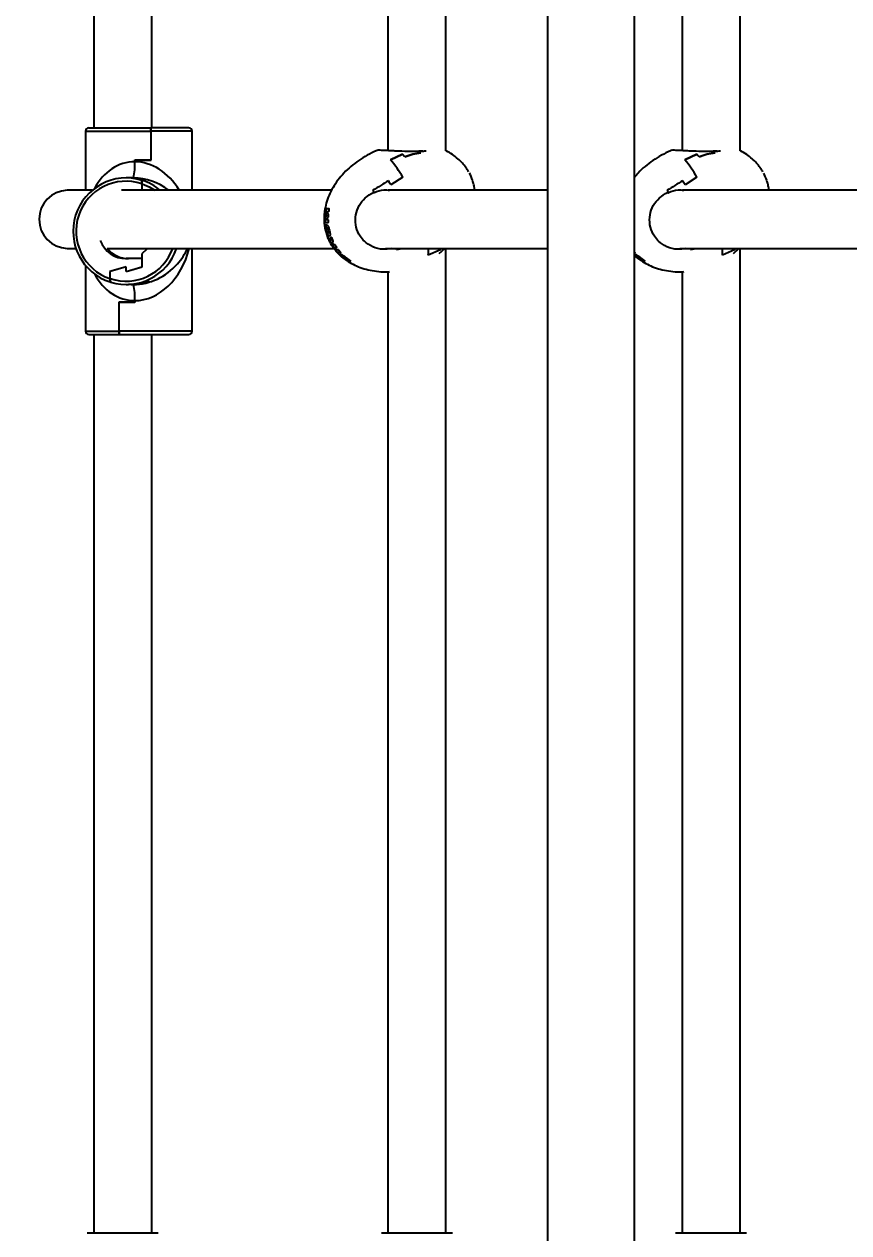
# Model space of a CAD drawing. Header units: millimetres. Extents: x -3521 to 2863, y -2984 to 3054.
# Drawn here: x -1084 to -828.5, y -704.7 to -330.3 of the extents above; entities that cross this region are included whole.
import ezdxf

# ---------------------------------------------------------------- set-up
doc = ezdxf.new("R2010")
doc.units = ezdxf.units.MM
for name, color, linetype in [('DIKOM_ОБЪЕКТ', 7, 'Continuous'), ('DIKOM_РАЗМЕР_ЗОНА', 7, 'Continuous'), ('DIKOM_РАЗМЕР_ОБЪЕКТА', 7, 'Continuous')]:
    doc.layers.add(name, color=color, linetype=linetype)
doc.styles.add('style1', font='arial.ttf', dxfattribs={"width": 0.8})
doc.dimstyles.new('1-50', dxfattribs={"dimtxt": 300, "dimasz": 200, "dimexe": 100, "dimexo": 0, "dimgap": 100, "dimtad": 1, "dimdec": 0, "dimtxsty": 'style1', "dimcen": 0, "dimclrd": 7, "dimclre": 7, "dimadec": 1, "dimazin": 2, "dimtfac": 1, "dimtdec": 0, "dimtmove": 0, "dimatfit": 3, "dimfxl": 0, "dimlwd": 25, "dimlwe": 18, "dimarcsym": 0})

# ---------------------------------------------------------------- blocks, each defined once
blk = doc.blocks.new('*D14')
at = {"layer": 'Defpoints', "color": 0, "transparency": 16777216}
for p in [(-958.56, 3053.7), (-3070.73, -2340.74), (-958.56, -2340.74)]:
    blk.add_point(p, dxfattribs=at)
at = {"layer": 'DIKOM_РАЗМЕР_ЗОНА', "color": 7, "lineweight": 18, "transparency": 16777216}
for p, q in [((-958.56, 3053.7), (-3170.73, 3053.7)), ((-958.56, -2340.74), (-3170.73, -2340.74))]:
    blk.add_line(p, q, dxfattribs=at)
at = {"layer": 'DIKOM_РАЗМЕР_ЗОНА', "color": 7, "lineweight": 25, "transparency": 16777216}
blk.add_line((-3070.73, 2853.7), (-3070.73, -2140.74), dxfattribs=at)
at = {"layer": 'DIKOM_РАЗМЕР_ЗОНА', "color": 7, "transparency": 16777216}
for points in [[(-3104.06, 2853.7), (-3037.39, 2853.7), (-3070.73, 3053.7)], [(-3104.06, -2140.74), (-3037.39, -2140.74), (-3070.73, -2340.74)]]:
    blk.add_solid(points, dxfattribs=at)
at = {"layer": 'DIKOM_РАЗМЕР_ЗОНА', "color": 0, "transparency": 16777216, "insert": (-3323.9, 106), "char_height": 300, "attachment_point": 5, "rotation": 90, "style": 'style1'}
blk.add_mtext('5400', dxfattribs=at)
blk = doc.blocks.new('*D15')
at = {"layer": 'Defpoints', "color": 0, "transparency": 16777216}
for p in [(2862.6, -341.03), (-2730.49, -1340.74), (-2730.49, -2883.68)]:
    blk.add_point(p, dxfattribs=at)
at = {"layer": 'DIKOM_РАЗМЕР_ЗОНА', "color": 7, "lineweight": 18, "transparency": 16777216}
for p, q in [((2862.6, -341.03), (2862.6, -2983.68)), ((-2730.49, -1340.74), (-2730.49, -2983.68))]:
    blk.add_line(p, q, dxfattribs=at)
at = {"layer": 'DIKOM_РАЗМЕР_ЗОНА', "color": 7, "lineweight": 25, "transparency": 16777216}
blk.add_line((2662.6, -2883.68), (-2530.49, -2883.68), dxfattribs=at)
at = {"layer": 'DIKOM_РАЗМЕР_ЗОНА', "color": 7, "transparency": 16777216}
for points in [[(-2530.49, -2850.35), (-2530.49, -2917.01), (-2730.49, -2883.68)], [(2662.6, -2850.35), (2662.6, -2917.01), (2862.6, -2883.68)]]:
    blk.add_solid(points, dxfattribs=at)
at = {"layer": 'DIKOM_РАЗМЕР_ЗОНА', "color": 0, "transparency": 16777216, "insert": (66.05, -2630.51), "char_height": 300, "attachment_point": 5, "style": 'style1'}
blk.add_mtext('5600', dxfattribs=at)
blk = doc.blocks.new('*D16')
at = {"layer": 'Defpoints', "color": 0, "transparency": 16777216}
for p in [(862.56, -390.74), (-1227.44, -790.74), (862.56, -1481.68)]:
    blk.add_point(p, dxfattribs=at)
at = {"layer": 'DIKOM_РАЗМЕР_ОБЪЕКТА', "color": 7, "lineweight": 18, "transparency": 16777216}
for p, q in [((862.56, -390.74), (862.56, -1581.68)), ((-1227.44, -790.74), (-1227.44, -1581.68))]:
    blk.add_line(p, q, dxfattribs=at)
at = {"layer": 'DIKOM_РАЗМЕР_ОБЪЕКТА', "color": 7, "lineweight": 25, "transparency": 16777216}
blk.add_line((-1027.44, -1481.68), (662.56, -1481.68), dxfattribs=at)
at = {"layer": 'DIKOM_РАЗМЕР_ОБЪЕКТА', "color": 7, "transparency": 16777216}
for points in [[(-1027.44, -1448.35), (-1027.44, -1515.01), (-1227.44, -1481.68)], [(662.56, -1448.35), (662.56, -1515.01), (862.56, -1481.68)]]:
    blk.add_solid(points, dxfattribs=at)
at = {"layer": 'DIKOM_РАЗМЕР_ОБЪЕКТА', "color": 0, "transparency": 16777216, "insert": (-182.44, -1228.51), "char_height": 300, "attachment_point": 5, "style": 'style1'}
blk.add_mtext('2090', dxfattribs=at)
blk = doc.blocks.new('*D17')
at = {"layer": 'Defpoints', "color": 0, "transparency": 16777216}
for p in [(-1571.98, 1547.78), (-150.54, 1547.78), (-231.69, -840.74)]:
    blk.add_point(p, dxfattribs=at)
at = {"layer": 'DIKOM_РАЗМЕР_ОБЪЕКТА', "color": 7, "lineweight": 18, "transparency": 16777216}
for p, q in [((-150.54, 1547.78), (-1671.98, 1547.78)), ((-231.69, -840.74), (-1671.98, -840.74))]:
    blk.add_line(p, q, dxfattribs=at)
at = {"layer": 'DIKOM_РАЗМЕР_ОБЪЕКТА', "color": 7, "lineweight": 25, "transparency": 16777216}
blk.add_line((-1571.98, -640.74), (-1571.98, 1347.78), dxfattribs=at)
at = {"layer": 'DIKOM_РАЗМЕР_ОБЪЕКТА', "color": 7, "transparency": 16777216}
for points in [[(-1605.31, 1347.78), (-1538.65, 1347.78), (-1571.98, 1547.78)], [(-1605.31, -640.74), (-1538.65, -640.74), (-1571.98, -840.74)]]:
    blk.add_solid(points, dxfattribs=at)
at = {"layer": 'DIKOM_РАЗМЕР_ОБЪЕКТА', "color": 0, "transparency": 16777216, "insert": (-1825.15, 353.52), "char_height": 300, "attachment_point": 5, "rotation": 90, "style": 'style1'}
blk.add_mtext('2400', dxfattribs=at)

msp = doc.modelspace()

# ---------------------------------------------------------------- linework, layer by layer
at = {"layer": 'DIKOM_ОБЪЕКТ'}
for p, q in [((-921.87, -44.74), (-921.87, -736.74)), ((-894.87, -736.74), (-894.87, -44.74)), ((-1062.44, -76.74), (-1062.44, -362.42)), ((-1044.44, -362.42), (-1044.44, -76.74)), ((-971.29, -76.74), (-971.29, -369.47)), ((-953.29, -369.52), (-953.29, -76.74)), ((-880.14, -76.74), (-880.14, -369.47)), ((-862.14, -369.52), (-862.14, -76.74)), ((-1063.95, -362.42), (-1044.7, -362.42)), ((-1044.59, -362.42), (-1044.7, -362.42)), ((-1032.95, -362.42), (-1044.59, -362.42)), ((-1064.95, -363.42), (-1064.95, -381.74)), ((-1064.95, -363.42), (-1044.78, -363.42)), ((-1044.78, -363.42), (-1044.78, -372.32)), ((-1044.68, -372.42), (-1044.68, -363.42)), ((-1031.95, -363.42), (-1044.68, -363.42)), ((-1031.95, -381.74), (-1031.95, -363.42)), ((-966.76, -370.53), (-970.48, -372.32)), ((-970.48, -372.32), (-966.76, -370.53)), ((-875.61, -370.53), (-879.33, -372.32)), ((-879.33, -372.32), (-875.61, -370.53)), ((-1049.72, -372.92), (-1049.72, -372.32)), ((-1049.72, -372.32), (-1044.78, -372.32)), ((-1049.72, -372.42), (-1044.68, -372.42)), ((-1049.72, -372.42), (-1049.72, -372.92)), ((-1049.41, -372.42), (-1049.41, -372.32)), ((-1044.68, -372.32), (-1044.78, -372.32)), ((-1051.65, -377.92), (-1052.34, -377.92)), ((-1050.88, -377.92), (-1051.65, -377.92)), ((-1050.86, -377.92), (-1051.65, -377.92)), ((-1050.12, -377.92), (-1050.86, -377.92)), ((-1050.11, -377.92), (-1050.12, -377.92)), ((-966.69, -377.63), (-970.37, -380.05)), ((-966.69, -377.63), (-970.37, -380.05)), ((-875.54, -377.63), (-879.22, -380.05)), ((-875.54, -377.63), (-879.22, -380.05)), ((-1062.86, -381.74), (-1070.64, -381.74)), ((-988.71, -381.74), (-1053.8, -381.74)), ((-1047.53, -379.72), (-1047.53, -381.74)), ((-1046.77, -378.67), (-1047.45, -378.67)), ((-1047.43, -381.74), (-1047.43, -379.75)), ((-1047.35, -378.7), (-1046.66, -378.7)), ((-1046.77, -378.67), (-1046.77, -378.7)), ((-921.87, -381.74), (-971.21, -381.74)), ((-806.4, -381.74), (-880.06, -381.74)), ((-990.72, -388.77), (-990.55, -387.59)), ((-990.62, -388.72), (-990.72, -388.77)), ((-990.61, -389.02), (-990.71, -389.06)), ((-990.33, -389.61), (-990.71, -389.06)), ((-990.45, -387.54), (-990.62, -388.72)), ((-990.61, -389.02), (-990.23, -389.56)), ((-990.45, -387.54), (-990.55, -387.59)), ((-990.47, -387.36), (-989.59, -387.38)), ((-990.47, -388.48), (-989.83, -389.13)), ((-990.36, -388.38), (-990.46, -388.42)), ((-989.75, -388.41), (-990.46, -388.42)), ((-990.36, -388.38), (-989.65, -388.36)), ((-989.78, -389.4), (-989.8, -389.85)), ((-989.55, -387.6), (-989.64, -388.17)), ((-990.73, -390.39), (-990.82, -390.44)), ((-990.8, -391.54), (-990.82, -390.44)), ((-990.7, -391.5), (-990.8, -391.54)), ((-990.78, -390.17), (-990.34, -389.72)), ((-990.68, -390.13), (-990.78, -390.17)), ((-990.66, -391.72), (-990.75, -391.76)), ((-989.86, -391.78), (-990.75, -391.76)), ((-990.73, -390.39), (-990.7, -391.5)), ((-990.24, -389.68), (-990.68, -390.13)), ((-990.66, -391.72), (-989.77, -391.74)), ((-989.89, -390.14), (-990.61, -390.79)), ((-990.61, -390.85), (-989.9, -390.83)), ((-990.24, -389.68), (-990.34, -389.72)), ((-990.23, -389.56), (-990.33, -389.61)), ((-989.85, -391.77), (-989.86, -391.78)), ((-989.82, -391.04), (-989.8, -391.56)), ((-990.47, -393.47), (-990.56, -393.51)), ((-990.17, -393.49), (-990.26, -393.53)), ((-990.15, -393.48), (-990.24, -393.52)), ((-990.24, -393.52), (-990.06, -393.54)), ((-990.14, -394.91), (-990.23, -394.95)), ((-990.15, -393.48), (-990.17, -393.49)), ((-989.97, -393.5), (-990.15, -393.48)), ((-989.97, -393.5), (-990.06, -393.54)), ((-990.06, -393.54), (-989.92, -393.65)), ((-989.83, -393.62), (-989.97, -393.5)), ((-989.74, -394.93), (-989.95, -394.93)), ((-989.83, -393.62), (-989.92, -393.65)), ((-989.76, -394.94), (-989.68, -394.91)), ((-989.73, -396.38), (-989.76, -396.39)), ((-989.34, -397.34), (-989.76, -396.39)), ((-989.75, -396.34), (-989.13, -397.3)), ((-989.66, -394.81), (-989.74, -394.93)), ((-989.65, -394.89), (-989.74, -394.93)), ((-989.64, -395.86), (-989.72, -395.9)), ((-989.62, -394.15), (-989.71, -394.19)), ((-989.57, -394.77), (-989.66, -394.81)), ((-989.65, -394.89), (-989.57, -394.77)), ((-989.64, -395.86), (-989.4, -395.92)), ((-988.85, -396.26), (-988.87, -396.27)), ((-988.77, -396.35), (-988.41, -397.21)), ((-1070.64, -399.74), (-1067.91, -399.74)), ((-1058.26, -399.74), (-988.02, -399.74)), ((-1031.95, -425.42), (-1031.95, -399.74)), ((-989.25, -397.3), (-989.34, -397.34)), ((-989.08, -397.61), (-989.17, -397.64)), ((-988.53, -398.45), (-989.17, -397.64)), ((-989.08, -397.61), (-988.44, -398.41)), ((-989.05, -397.36), (-988.96, -397.32)), ((-988.95, -397.29), (-989.03, -397.33)), ((-988.68, -398.53), (-988.48, -398.56)), ((-988.52, -398.65), (-988.61, -398.69)), ((-988.24, -399.28), (-988.61, -398.69)), ((-988.44, -398.41), (-988.53, -398.45)), ((-988.52, -398.65), (-988.15, -399.24)), ((-988.35, -397.48), (-988.48, -398)), ((-988.47, -398.56), (-988.38, -398.52)), ((-988.38, -398.2), (-988.14, -398.45)), ((-988.15, -399.24), (-988.24, -399.28)), ((-988, -399.41), (-988.09, -399.45)), ((-987.2, -399.47), (-988.09, -399.45)), ((-987.96, -398.56), (-987.79, -398.54)), ((-987.62, -400.1), (-986.73, -400.12)), ((-987.61, -398.71), (-987.24, -399.29)), ((-987.43, -400.21), (-987.53, -400.25)), ((-987.07, -400.8), (-987.53, -400.25)), ((-987.43, -400.21), (-986.97, -400.76)), ((-987.19, -399.46), (-987.2, -399.47)), ((-986.52, -400.27), (-986.07, -400.82)), ((-972.02, -399.74), (-921.87, -399.74)), ((-968.67, -400.13), (-966.92, -399.74)), ((-968.67, -400.13), (-966.92, -399.74)), ((-955.01, -400.24), (-958.79, -401.89)), ((-955.01, -400.24), (-958.79, -401.89)), ((-955.41, -401.31), (-953.7, -399.74)), ((-953.29, -704.74), (-953.29, -399.74)), ((-880.86, -399.74), (-805.72, -399.74)), ((-877.52, -400.13), (-875.77, -399.74)), ((-877.52, -400.13), (-875.77, -399.74)), ((-863.86, -400.24), (-867.64, -401.89)), ((-863.86, -400.24), (-867.64, -401.89)), ((-864.26, -401.31), (-862.55, -399.74)), ((-862.14, -704.74), (-862.14, -399.74)), ((-1047.53, -402.92), (-1052.42, -402.92)), ((-1047.53, -402.92), (-1047.53, -405.45)), ((-1047.43, -402.92), (-1047.53, -402.92)), ((-1047.43, -405.42), (-1047.43, -401.3)), ((-986.97, -400.76), (-987.07, -400.8)), ((-986.8, -400.93), (-986.9, -400.97)), ((-986.01, -400.98), (-986.9, -400.97)), ((-986.8, -400.93), (-985.91, -400.94)), ((-986.16, -401.67), (-986.2, -401.54)), ((-986.06, -401.63), (-986.16, -401.67)), ((-985.86, -402.03), (-986.16, -401.67)), ((-986.13, -401.52), (-986, -401.49)), ((-986.11, -401.5), (-986.06, -401.63)), ((-986.06, -401.63), (-985.76, -401.98)), ((-985.99, -400.98), (-986.01, -400.98)), ((-986, -401.49), (-985.72, -401.57)), ((-985.76, -401.98), (-985.86, -402.03)), ((-985.75, -402.13), (-985.86, -402.03)), ((-985.76, -401.98), (-985.65, -402.09)), ((-985.65, -402.09), (-985.75, -402.13)), ((-985.19, -402.63), (-985.75, -402.13)), ((-985.65, -402.09), (-985.3, -402.39)), ((-985.25, -402.45), (-985.3, -402.39)), ((-985.2, -402.27), (-985.29, -402.31)), ((-985.09, -402.58), (-985.19, -402.63)), ((-983.98, -403.53), (-985.19, -402.63)), ((-984.94, -402.29), (-985.04, -402.33)), ((-984.79, -402.86), (-984.94, -402.74)), ((-984.78, -402.36), (-984.88, -402.4)), ((-984.77, -402.18), (-984.31, -402.55)), ((-984.47, -402.57), (-984.57, -402.61)), ((-984.57, -402.61), (-984.24, -402.87)), ((-984.09, -403.04), (-984.52, -403.04)), ((-984.48, -403.04), (-983.88, -403.48)), ((-984.14, -402.83), (-984.47, -402.57)), ((-984.31, -402.55), (-984.19, -402.64)), ((-984.14, -402.83), (-984.24, -402.87)), ((-984.19, -402.64), (-982.99, -403.55)), ((-984.09, -403.04), (-983.98, -402.99)), ((-983.99, -403), (-984.09, -403.04)), ((-983.88, -403.48), (-983.98, -403.53)), ((-983.9, -403.59), (-983.98, -403.53)), ((-983.79, -403.54), (-983.9, -403.59)), ((-983.78, -403.66), (-983.9, -403.59)), ((-983.88, -403.48), (-983.79, -403.54)), ((-983.79, -403.54), (-983.67, -403.61)), ((-983.67, -403.61), (-983.78, -403.66)), ((-983.67, -403.73), (-983.78, -403.66)), ((-983.67, -403.61), (-983.56, -403.68)), ((-983.56, -403.68), (-983.67, -403.73)), ((-983.55, -403.69), (-983.66, -403.74)), ((-982.77, -403.75), (-983.66, -403.74)), ((-983.55, -403.69), (-982.79, -403.7)), ((-982.99, -403.55), (-982.91, -403.6)), ((-982.91, -403.6), (-982.8, -403.69)), ((-982.76, -403.74), (-982.77, -403.75)), ((-894.91, -401.63), (-894.61, -401.98)), ((-894.71, -402.03), (-894.87, -401.83)), ((-894.84, -400.98), (-894.85, -400.98)), ((-894.84, -401.49), (-894.57, -401.57)), ((-894.61, -401.98), (-894.71, -402.03)), ((-894.6, -402.13), (-894.71, -402.03)), ((-894.61, -401.98), (-894.5, -402.09)), ((-894.5, -402.09), (-894.6, -402.13)), ((-894.04, -402.63), (-894.6, -402.13)), ((-894.5, -402.09), (-894.15, -402.39)), ((-894.1, -402.45), (-894.15, -402.39)), ((-894.05, -402.27), (-894.14, -402.31)), ((-893.93, -402.58), (-894.04, -402.63)), ((-892.83, -403.53), (-894.04, -402.63)), ((-893.79, -402.29), (-893.89, -402.33)), ((-893.64, -402.86), (-893.79, -402.74)), ((-893.62, -402.36), (-893.72, -402.4)), ((-893.62, -402.18), (-893.15, -402.55)), ((-893.32, -402.57), (-893.42, -402.61)), ((-893.42, -402.61), (-893.09, -402.87)), ((-893.37, -403), (-892.72, -403.48)), ((-892.94, -403.04), (-893.37, -403.04)), ((-892.98, -402.83), (-893.32, -402.57)), ((-893.15, -402.55), (-893.04, -402.64)), ((-892.98, -402.83), (-893.09, -402.87)), ((-893.04, -402.64), (-891.83, -403.55)), ((-892.94, -403.04), (-892.82, -402.99)), ((-892.83, -403), (-892.94, -403.04)), ((-892.72, -403.48), (-892.83, -403.53)), ((-892.74, -403.59), (-892.83, -403.53)), ((-892.63, -403.54), (-892.74, -403.59)), ((-892.63, -403.66), (-892.74, -403.59)), ((-892.72, -403.48), (-892.63, -403.54)), ((-892.63, -403.54), (-892.52, -403.61)), ((-892.52, -403.61), (-892.63, -403.66)), ((-892.52, -403.73), (-892.63, -403.66)), ((-892.52, -403.61), (-892.41, -403.68)), ((-892.41, -403.68), (-892.52, -403.73)), ((-892.39, -403.69), (-892.5, -403.74)), ((-891.62, -403.75), (-892.5, -403.74)), ((-892.39, -403.69), (-891.64, -403.7)), ((-891.83, -403.55), (-891.76, -403.6)), ((-891.76, -403.6), (-891.65, -403.69)), ((-891.61, -403.74), (-891.62, -403.75)), ((-1064.95, -405.02), (-1064.95, -425.42)), ((-1052.42, -405.42), (-1057.4, -406.92)), ((-1057.4, -406.92), (-1057.4, -409.09)), ((-1057.3, -406.92), (-1057.4, -406.92)), ((-1052.42, -405.42), (-1057.3, -406.89)), ((-1057.3, -409.13), (-1057.3, -406.89)), ((-1052.42, -406.92), (-1052.42, -405.42)), ((-1052.42, -406.92), (-1047.43, -405.42)), ((-1052.42, -406.92), (-1047.53, -405.45)), ((-971.29, -406.97), (-971.29, -704.74)), ((-880.14, -406.97), (-880.14, -704.74)), ((-1057.32, -410.15), (-1057.22, -410.15)), ((-1052.34, -410.92), (-1051.65, -410.92)), ((-1050.86, -410.92), (-1051.65, -410.92)), ((-1050.88, -410.92), (-1051.65, -410.92)), ((-1050.86, -410.92), (-1050.12, -410.92)), ((-1050.11, -410.92), (-1050.12, -410.92)), ((-1046.12, -410.22), (-1045.39, -410.22)), ((-1046.12, -410.22), (-1046.12, -410.22)), ((-1045.12, -410.15), (-1045.89, -410.15)), ((-1045.39, -410.15), (-1045.39, -410.22)), ((-1049.72, -416.42), (-1054.65, -416.42)), ((-1054.65, -416.42), (-1054.65, -425.42)), ((-1054.55, -425.42), (-1054.55, -416.52)), ((-1049.72, -416.52), (-1054.55, -416.52)), ((-1049.72, -416.42), (-1049.72, -415.92)), ((-1049.72, -415.92), (-1049.72, -416.52)), ((-1064.95, -425.42), (-1054.65, -425.42)), ((-1063.95, -426.42), (-1054.56, -426.42)), ((-1062.44, -426.42), (-1062.44, -704.74)), ((-1054.56, -426.42), (-1054.47, -426.42)), ((-1031.95, -425.42), (-1054.55, -425.42)), ((-1054.47, -426.42), (-1032.95, -426.42)), ((-1044.44, -704.74), (-1044.44, -426.42)), ((-1064.44, -704.74), (-1042.44, -704.74)), ((-973.29, -704.74), (-951.29, -704.74)), ((-882.14, -704.74), (-860.14, -704.74))]:
    msp.add_line(p, q, dxfattribs=at)
at = {"layer": 'DIKOM_ОБЪЕКТ', "flags": 128}
for points in [[(-1047.43, -379.75), (-1045.21, -380.71), (-1043.54, -381.74)], [(-1057.85, -400.22), (-1058.01, -399.98), (-1058.17, -399.74)], [(-1045.8, -399.74), (-1046.12, -400.11), (-1047.43, -401.3)]]:
    msp.add_lwpolyline(points, dxfattribs=at)
at = {"layer": 'DIKOM_ОБЪЕКТ'}
for centre, radius, start, end in [((-1063.95, -363.42), 1, 90, 180), ((-1032.95, -363.42), 1, 0, 90), ((-982.21, -384.92), 21.12, 39.963, 42.9612), ((-976.44, -383.19), 20.15, 40.3178, 41.9723), ((-890.89, -384.77), 20.89, 39.9464, 42.9778), ((-885.59, -383.46), 20.55, 40.3339, 41.9562), ((-1066.23, -374.16), 16.56, 346.8864, 4.3037), ((-997.44, -395.57), 35.59, 30.2518, 40.77), ((-906.29, -395.57), 35.6, 30.2529, 40.7689), ((-1052.31, -394.43), 16.5, 72.8807, 252.3011), ((-1051.65, -394.33), 16.41, 72.6754, 89.9987), ((-1051.65, -394.33), 16.41, 72.3096, 89.9992), ((-959.54, -383.59), 15.3, 19.1037, 27.7129), ((-868.36, -383.58), 15.26, 19.0966, 27.7255), ((-1070.34, -390.74), 9.01, 91.9167, 268.0833), ((-1052.39, -394.43), 15.5, 71.7318, 251.123), ((-1052.35, -394.36), 16.44, 50.159, 72.3066), ((-1014.43, -405.54), 45.26, 30.7678, 31.7434), ((-1013.87, -405.4), 50.35, 30.235, 31.9231), ((-923.28, -405.54), 45.26, 30.7678, 31.7434), ((-922.95, -405.55), 50.63, 30.2435, 31.9225), ((-1052.41, -394.44), 8.48, 199.7902, 269.9518), ((-1051.64, -394.45), 8.47, 218.5936, 269.9723), ((-1052.42, -394.47), 15.44, 251.5702, 340.0824), ((-1052.34, -394.48), 16.44, 252.7264, 341.3465), ((-988.54, -398.53), 0.154, 3.0839, 50.8287), ((-998.62, -405.29), 30.39, 9.7799, 10.5331), ((-971.99, -400.72), 13.25, 354.9252, 4.2431), ((-963.26, -399.07), 8.34, 351.9315, 355.4413), ((-910.52, -405.84), 33.49, 9.8148, 10.4983), ((-880.85, -400.72), 13.26, 354.9301, 4.2382), ((-871.95, -399.09), 8.18, 351.8838, 355.4625), ((-1050.88, -394.51), 16.41, 270.0012, 287.6904), ((-1050.86, -394.51), 16.41, 270.0022, 286.7765), ((-1050.13, -394.51), 16.41, 270.0027, 286.7765), ((-1050.11, -394.51), 16.41, 270.0008, 287.6904), ((-1066.23, -414.68), 16.56, 355.6963, 13.1136), ((-1063.95, -425.42), 1, 180, 270), ((-1032.95, -425.42), 1, 270, 0)]:
    msp.add_arc(centre, radius, start, end, dxfattribs=at)
for major_axis, ratio, start_param, end_param in [((-3.01, 21.38), 0.758841, 6.176639, 7.086805), ((-3.01, 21.38), 0.758841, 5.236931, 6.176639), ((-12.38, 12.12), 0.904381, 4.843881, 5.537686), ((3.01, 21.38), 0.758841, 3.248139, 4.56916), ((-12.38, -12.12), 0.904381, 1.65512, 1.988359), ((3.01, 21.38), 0.758841, 2.337973, 3.248139), ((-12.38, -12.12), 0.904381, 0.7455, 1.65512)]:
    msp.add_ellipse((-1048.45, -394.42), major_axis=major_axis, ratio=ratio, start_param=start_param, end_param=end_param, dxfattribs=at)
for points, knots in [([(-1044.78, -363.42), (-1044.78, -363.32), (-1044.78, -363.12), (-1044.76, -362.83), (-1044.75, -362.6), (-1044.72, -362.45), (-1044.71, -362.43), (-1044.7, -362.42)], [0, 0, 0, 0, 0.18123, 0.381681, 0.586684, 0.800267, 1, 1, 1, 1]), ([(-1044.68, -363.42), (-1044.68, -363.41), (-1044.68, -363.29), (-1044.67, -363.07), (-1044.66, -362.78), (-1044.64, -362.56), (-1044.62, -362.44), (-1044.6, -362.43), (-1044.59, -362.42)], [0, 0, 0, 0, 0.021078, 0.221064, 0.421416, 0.627562, 0.843134, 1, 1, 1, 1]), ([(-974.39, -369.36), (-974.56, -369.42), (-975.7, -369.82), (-977.71, -370.85), (-980.34, -372.44), (-982.76, -374.3), (-984.91, -376.34), (-986.78, -378.54), (-988.32, -380.86), (-989.54, -383.25), (-990.41, -385.68), (-990.92, -388.05), (-991.1, -390.29), (-991, -392.2), (-990.74, -393.83), (-990.36, -395.26), (-989.75, -396.91), (-988.99, -398.36), (-988.06, -399.74), (-987.06, -400.95), (-986.11, -401.94), (-985.47, -402.41), (-985.35, -402.5)], [0, 0, 0, 0, 0.012574, 0.086287, 0.159683, 0.231953, 0.302502, 0.370874, 0.436765, 0.500079, 0.560948, 0.619847, 0.671089, 0.720223, 0.754873, 0.787612, 0.825443, 0.878991, 0.90281, 0.94387, 0.989355, 1, 1, 1, 1]), ([(-961.46, -369.72), (-961.57, -369.72), (-962.76, -369.75), (-965.24, -369.73), (-968.16, -369.62), (-970.31, -369.52), (-972.13, -369.42), (-973.51, -369.36), (-974.36, -369.35), (-974.38, -369.37), (-974.38, -369.39)], [0, 0, 0, 0, 0.019568, 0.21416, 0.41831, 0.517756, 0.620655, 0.804252, 0.904296, 1, 1, 1, 1]), ([(-961.08, -370.16), (-961.92, -370.28), (-963.6, -370.51), (-965.21, -371.07), (-966.03, -371.35)], [0, 0, 0, 0, 0.496491, 1, 1, 1, 1]), ([(-966.03, -371.35), (-965.23, -371.07), (-963.61, -370.51), (-961.93, -370.28), (-961.08, -370.16)], [0, 0, 0, 0, 0.496567, 1, 1, 1, 1]), ([(-960.45, -369.61), (-960.76, -369.63), (-961.16, -369.65), (-961.59, -369.65), (-961.67, -369.65)], [0, 0, 0, 0, 0.807568, 1, 1, 1, 1]), ([(-961.46, -369.72), (-961.49, -369.7), (-961.53, -369.65), (-961.58, -369.65), (-961.61, -369.68), (-961.61, -369.74), (-961.61, -369.76)], [0, 0, 0, 0, 0.264919, 0.530074, 0.792383, 1, 1, 1, 1]), ([(-959.41, -369.61), (-959.58, -369.63), (-960.18, -369.69), (-960.92, -369.71), (-961.46, -369.72)], [0, 0, 0, 0, 0.275411, 1, 1, 1, 1]), ([(-946.3, -376), (-946.38, -375.83), (-946.62, -375.37), (-947.26, -374.47), (-948.23, -373.25), (-949.61, -371.9), (-951.3, -370.64), (-952.56, -369.83), (-953.27, -369.52), (-953.29, -369.52)], [0, 0, 0, 0, 0.056693, 0.160869, 0.340445, 0.539379, 0.759028, 0.994234, 1, 1, 1, 1]), ([(-883.24, -369.36), (-883.41, -369.42), (-884.55, -369.82), (-886.55, -370.85), (-889.19, -372.44), (-891.6, -374.3), (-893.51, -376.06), (-894.51, -377.29), (-894.87, -377.74)], [0, 0, 0, 0, 0.036549, 0.250762, 0.464061, 0.674087, 0.879112, 1, 1, 1, 1]), ([(-870.31, -369.72), (-870.42, -369.72), (-871.61, -369.75), (-874.09, -369.73), (-877.01, -369.62), (-879.15, -369.52), (-880.98, -369.42), (-882.36, -369.36), (-883.21, -369.35), (-883.22, -369.37), (-883.23, -369.39)], [0, 0, 0, 0, 0.019574, 0.214164, 0.418307, 0.51775, 0.620648, 0.804245, 0.90429, 1, 1, 1, 1]), ([(-869.93, -370.16), (-870.76, -370.28), (-872.45, -370.51), (-874.06, -371.07), (-874.87, -371.35)], [0, 0, 0, 0, 0.496473, 1, 1, 1, 1]), ([(-874.87, -371.35), (-874.07, -371.07), (-872.46, -370.51), (-870.78, -370.28), (-869.93, -370.16)], [0, 0, 0, 0, 0.496567, 1, 1, 1, 1]), ([(-869.3, -369.61), (-869.61, -369.63), (-870, -369.65), (-870.43, -369.65), (-870.52, -369.65)], [0, 0, 0, 0, 0.807673, 1, 1, 1, 1]), ([(-870.31, -369.72), (-870.33, -369.7), (-870.38, -369.65), (-870.43, -369.65), (-870.46, -369.68), (-870.46, -369.74), (-870.46, -369.76)], [0, 0, 0, 0, 0.264981, 0.530116, 0.792405, 1, 1, 1, 1]), ([(-868.26, -369.61), (-868.42, -369.63), (-869.03, -369.69), (-869.77, -369.71), (-870.31, -369.72)], [0, 0, 0, 0, 0.275424, 1, 1, 1, 1]), ([(-855.15, -376), (-855.23, -375.83), (-855.46, -375.37), (-856.1, -374.47), (-857.08, -373.25), (-858.46, -371.9), (-860.15, -370.64), (-861.41, -369.83), (-862.12, -369.52), (-862.14, -369.52)], [0, 0, 0, 0, 0.056693, 0.160869, 0.340454, 0.539388, 0.759028, 0.994244, 1, 1, 1, 1]), ([(-1047.53, -379.72), (-1047.53, -379.62), (-1047.53, -379.39), (-1047.52, -379.07), (-1047.5, -378.82), (-1047.47, -378.68), (-1047.46, -378.67), (-1047.45, -378.67)], [0, 0, 0, 0, 0.187215, 0.418701, 0.642967, 0.856508, 1, 1, 1, 1]), ([(-1047.43, -379.75), (-1047.43, -379.67), (-1047.43, -379.46), (-1047.42, -379.15), (-1047.4, -378.91), (-1047.38, -378.75), (-1047.37, -378.7), (-1047.36, -378.7), (-1047.35, -378.7)], [0, 0, 0, 0, 0.153132, 0.385829, 0.611782, 0.753355, 0.953675, 1, 1, 1, 1]), ([(-971.13, -378.78), (-971.92, -379.27), (-973.5, -380.27), (-975.13, -381.24), (-975.95, -381.72)], [0, 0, 0, 0, 0.496582, 1, 1, 1, 1]), ([(-971.13, -378.78), (-971.92, -379.27), (-973.5, -380.27), (-975.13, -381.24), (-975.95, -381.72)], [0, 0, 0, 0, 0.496582, 1, 1, 1, 1]), ([(-975.55, -382.38), (-974.56, -382.03), (-973.01, -381.46), (-971.38, -381.66), (-970.79, -381.74)], [0, 0, 0, 0, 0.635644, 1, 1, 1, 1]), ([(-944.37, -381.74), (-944.44, -381.28), (-944.57, -380.36), (-944.82, -379.35), (-945.02, -378.81), (-945.06, -378.71)], [0, 0, 0, 0, 0.447298, 0.892522, 1, 1, 1, 1]), ([(-879.98, -378.78), (-880.77, -379.27), (-882.34, -380.27), (-883.97, -381.24), (-884.79, -381.72)], [0, 0, 0, 0, 0.496572, 1, 1, 1, 1]), ([(-879.98, -378.78), (-880.77, -379.27), (-882.34, -380.27), (-883.97, -381.24), (-884.79, -381.72)], [0, 0, 0, 0, 0.496572, 1, 1, 1, 1]), ([(-884.39, -382.38), (-883.41, -382.03), (-881.85, -381.46), (-880.23, -381.66), (-879.64, -381.74)], [0, 0, 0, 0, 0.635642, 1, 1, 1, 1]), ([(-853.21, -381.74), (-853.28, -381.28), (-853.42, -380.36), (-853.66, -379.35), (-853.87, -378.81), (-853.91, -378.71)], [0, 0, 0, 0, 0.447299, 0.892535, 1, 1, 1, 1]), ([(-970.3, -399.74), (-971.12, -399.88), (-973.05, -400.23), (-976.02, -399.42), (-978.4, -397.85), (-980.15, -395.74), (-981.26, -393.21), (-981.5, -390.11), (-980.71, -387.1), (-978.96, -384.53), (-977.05, -383.07), (-975.83, -382.51), (-975.55, -382.38)], [0, 0, 0, 0, 0.091343, 0.213643, 0.328163, 0.403229, 0.515871, 0.628376, 0.740314, 0.851672, 0.96525, 1, 1, 1, 1]), ([(-975.43, -382.62), (-975.44, -382.59), (-975.47, -382.51), (-975.52, -382.43), (-975.54, -382.39), (-975.55, -382.38)], [0, 0, 0, 0, 0.355321, 0.932265, 1, 1, 1, 1]), ([(-975.55, -382.38), (-975.52, -382.43), (-975.48, -382.5), (-975.45, -382.59), (-975.43, -382.62)], [0, 0, 0, 0, 0.581759, 1, 1, 1, 1]), ([(-879.14, -399.74), (-879.97, -399.88), (-881.89, -400.23), (-884.87, -399.42), (-887.24, -397.85), (-888.99, -395.74), (-890.1, -393.21), (-890.35, -390.11), (-889.56, -387.1), (-887.81, -384.53), (-885.9, -383.07), (-884.68, -382.51), (-884.39, -382.38)], [0, 0, 0, 0, 0.091347, 0.213642, 0.328161, 0.403229, 0.515871, 0.628375, 0.740311, 0.851669, 0.96525, 1, 1, 1, 1]), ([(-884.28, -382.62), (-884.29, -382.59), (-884.32, -382.51), (-884.36, -382.43), (-884.39, -382.39), (-884.39, -382.38)], [0, 0, 0, 0, 0.355251, 0.932413, 1, 1, 1, 1]), ([(-884.39, -382.38), (-884.37, -382.43), (-884.33, -382.5), (-884.29, -382.59), (-884.28, -382.62)], [0, 0, 0, 0, 0.581677, 1, 1, 1, 1]), ([(-990.71, -389.06), (-990.72, -389.04), (-990.73, -389.01), (-990.73, -388.91), (-990.73, -388.83), (-990.72, -388.78), (-990.72, -388.77)], [0, 0, 0, 0, 0.289698, 0.578455, 0.898501, 1, 1, 1, 1]), ([(-990.62, -388.72), (-990.62, -388.77), (-990.63, -388.86), (-990.63, -388.97), (-990.62, -389), (-990.61, -389.02)], [0, 0, 0, 0, 0.403435, 0.754234, 1, 1, 1, 1]), ([(-990.55, -387.59), (-990.54, -387.55), (-990.53, -387.49), (-990.51, -387.42), (-990.49, -387.37), (-990.48, -387.36), (-990.47, -387.36), (-990.47, -387.36)], [0, 0, 0, 0, 0.32224, 0.547305, 0.774085, 0.968854, 1, 1, 1, 1]), ([(-990.46, -388.42), (-990.47, -388.42), (-990.47, -388.43), (-990.47, -388.43), (-990.47, -388.44), (-990.47, -388.45), (-990.47, -388.46), (-990.47, -388.47), (-990.47, -388.48), (-990.47, -388.48), (-990.47, -388.48)], [0, 0, 0, 0, 0.113008, 0.226979, 0.34842, 0.486271, 0.63993, 0.805247, 0.964765, 1, 1, 1, 1]), ([(-990.4, -387.36), (-990.4, -387.37), (-990.41, -387.4), (-990.43, -387.46), (-990.44, -387.51), (-990.45, -387.54)], [0, 0, 0, 0, 0.249255, 0.594722, 1, 1, 1, 1]), ([(-989.83, -389.13), (-989.82, -389.14), (-989.8, -389.16), (-989.79, -389.21), (-989.77, -389.29), (-989.77, -389.35), (-989.78, -389.39), (-989.78, -389.4)], [0, 0, 0, 0, 0.216792, 0.43307, 0.660267, 0.912345, 1, 1, 1, 1]), ([(-989.64, -388.17), (-989.65, -388.2), (-989.66, -388.27), (-989.7, -388.35), (-989.73, -388.39), (-989.75, -388.4), (-989.75, -388.41)], [0, 0, 0, 0, 0.32099, 0.609036, 0.826688, 1, 1, 1, 1]), ([(-989.59, -387.38), (-989.58, -387.38), (-989.57, -387.38), (-989.55, -387.41), (-989.54, -387.45), (-989.54, -387.51), (-989.55, -387.56), (-989.55, -387.59), (-989.55, -387.6)], [0, 0, 0, 0, 0.169104, 0.338432, 0.511738, 0.706646, 0.933914, 1, 1, 1, 1]), ([(-990.82, -390.44), (-990.82, -390.4), (-990.82, -390.34), (-990.81, -390.25), (-990.79, -390.2), (-990.79, -390.18), (-990.78, -390.17)], [0, 0, 0, 0, 0.28492, 0.570515, 0.836393, 1, 1, 1, 1]), ([(-990.75, -391.76), (-990.75, -391.76), (-990.76, -391.76), (-990.77, -391.72), (-990.79, -391.68), (-990.79, -391.61), (-990.8, -391.57), (-990.8, -391.54)], [0, 0, 0, 0, 0.191162, 0.381489, 0.580365, 0.790762, 1, 1, 1, 1]), ([(-990.68, -390.13), (-990.69, -390.14), (-990.7, -390.16), (-990.71, -390.22), (-990.72, -390.3), (-990.72, -390.36), (-990.73, -390.39)], [0, 0, 0, 0, 0.238001, 0.475675, 0.72208, 1, 1, 1, 1]), ([(-990.7, -391.5), (-990.7, -391.53), (-990.7, -391.57), (-990.69, -391.64), (-990.68, -391.69), (-990.67, -391.72), (-990.66, -391.72), (-990.66, -391.72)], [0, 0, 0, 0, 0.217713, 0.435194, 0.653236, 0.863013, 1, 1, 1, 1]), ([(-990.61, -390.79), (-990.61, -390.8), (-990.61, -390.8), (-990.61, -390.81), (-990.61, -390.82), (-990.61, -390.83), (-990.61, -390.83), (-990.61, -390.84), (-990.61, -390.85), (-990.61, -390.85), (-990.61, -390.85)], [0, 0, 0, 0, 0.125884, 0.249055, 0.379952, 0.519893, 0.666243, 0.810306, 0.948888, 1, 1, 1, 1]), ([(-990.56, -393.51), (-990.58, -393.36), (-990.61, -393.04), (-990.59, -392.67), (-990.53, -392.55), (-990.5, -392.49)], [0, 0, 0, 0, 0.338091, 0.676372, 1, 1, 1, 1]), ([(-990.41, -392.45), (-990.44, -392.51), (-990.5, -392.63), (-990.52, -393), (-990.49, -393.32), (-990.47, -393.47)], [0, 0, 0, 0, 0.330536, 0.660943, 1, 1, 1, 1]), ([(-990.5, -392.49), (-990.41, -392.44), (-990.29, -392.38), (-990.12, -392.49), (-990.08, -392.52)], [0, 0, 0, 0, 0.724271, 1, 1, 1, 1]), ([(-990.34, -389.72), (-990.34, -389.72), (-990.33, -389.71), (-990.33, -389.7), (-990.33, -389.68), (-990.32, -389.66), (-990.32, -389.64), (-990.33, -389.62), (-990.33, -389.61), (-990.33, -389.61), (-990.33, -389.61)], [0, 0, 0, 0, 0.120089, 0.240744, 0.36924, 0.510863, 0.660642, 0.81001, 0.947506, 1, 1, 1, 1]), ([(-990.23, -389.56), (-990.23, -389.57), (-990.23, -389.57), (-990.23, -389.59), (-990.23, -389.6), (-990.23, -389.62), (-990.23, -389.64), (-990.23, -389.66), (-990.24, -389.67), (-990.24, -389.67), (-990.24, -389.68)], [0, 0, 0, 0, 0.120667, 0.240583, 0.368981, 0.510373, 0.660057, 0.80926, 0.948351, 1, 1, 1, 1]), ([(-990.08, -392.52), (-990.01, -392.6), (-989.88, -392.76), (-989.7, -393.14), (-989.61, -393.41), (-989.58, -393.52)], [0, 0, 0, 0, 0.378589, 0.757052, 1, 1, 1, 1]), ([(-989.9, -390.83), (-989.89, -390.83), (-989.88, -390.83), (-989.85, -390.86), (-989.84, -390.9), (-989.82, -390.95), (-989.82, -391), (-989.82, -391.03), (-989.82, -391.04)], [0, 0, 0, 0, 0.181805, 0.363528, 0.54571, 0.735455, 0.937598, 1, 1, 1, 1]), ([(-989.8, -389.85), (-989.81, -389.89), (-989.81, -389.96), (-989.84, -390.05), (-989.86, -390.11), (-989.88, -390.13), (-989.89, -390.14)], [0, 0, 0, 0, 0.283769, 0.568171, 0.844145, 1, 1, 1, 1]), ([(-989.8, -391.56), (-989.8, -391.58), (-989.8, -391.63), (-989.81, -391.7), (-989.82, -391.75), (-989.84, -391.77), (-989.86, -391.77), (-989.86, -391.78)], [0, 0, 0, 0, 0.228325, 0.456681, 0.68371, 0.900275, 1, 1, 1, 1]), ([(-990.23, -394.95), (-990.32, -394.64), (-990.46, -394.16), (-990.54, -393.68), (-990.56, -393.51)], [0, 0, 0, 0, 0.646352, 1, 1, 1, 1]), ([(-990.47, -393.47), (-990.42, -393.79), (-990.34, -394.27), (-990.19, -394.74), (-990.14, -394.91)], [0, 0, 0, 0, 0.651558, 1, 1, 1, 1]), ([(-990.34, -393.7), (-990.33, -393.65), (-990.31, -393.55), (-990.26, -393.53), (-990.24, -393.52)], [0, 0, 0, 0, 0.549012, 1, 1, 1, 1]), ([(-990.31, -394.07), (-990.32, -393.98), (-990.34, -393.84), (-990.34, -393.74), (-990.34, -393.7)], [0, 0, 0, 0, 0.662412, 1, 1, 1, 1]), ([(-990.21, -394.49), (-990.23, -394.41), (-990.27, -394.27), (-990.3, -394.13), (-990.31, -394.07)], [0, 0, 0, 0, 0.581714, 1, 1, 1, 1]), ([(-989.72, -395.9), (-989.78, -395.84), (-989.9, -395.71), (-990.08, -395.36), (-990.18, -395.08), (-990.23, -394.95)], [0, 0, 0, 0, 0.356921, 0.695234, 1, 1, 1, 1]), ([(-990.09, -394.75), (-990.12, -394.7), (-990.16, -394.62), (-990.2, -394.52), (-990.21, -394.49)], [0, 0, 0, 0, 0.698936, 1, 1, 1, 1]), ([(-990.14, -394.91), (-990.09, -395.06), (-989.98, -395.36), (-989.79, -395.69), (-989.69, -395.81), (-989.64, -395.86)], [0, 0, 0, 0, 0.343471, 0.686922, 1, 1, 1, 1]), ([(-989.95, -394.93), (-989.98, -394.9), (-990.03, -394.87), (-990.08, -394.78), (-990.09, -394.75)], [0, 0, 0, 0, 0.667114, 1, 1, 1, 1]), ([(-989.92, -393.65), (-989.9, -393.7), (-989.84, -393.8), (-989.77, -393.99), (-989.73, -394.13), (-989.71, -394.19)], [0, 0, 0, 0, 0.348172, 0.696292, 1, 1, 1, 1]), ([(-989.62, -394.15), (-989.64, -394.08), (-989.68, -393.93), (-989.76, -393.74), (-989.81, -393.65), (-989.83, -393.62)], [0, 0, 0, 0, 0.353577, 0.70715, 1, 1, 1, 1]), ([(-989.76, -396.39), (-989.76, -396.38), (-989.76, -396.36), (-989.77, -396.34), (-989.77, -396.33), (-989.77, -396.32), (-989.77, -396.32), (-989.76, -396.33), (-989.75, -396.34), (-989.75, -396.34)], [0, 0, 0, 0, 0.1469, 0.293992, 0.441566, 0.589861, 0.739349, 0.889805, 1, 1, 1, 1]), ([(-989.34, -395.91), (-989.43, -395.95), (-989.55, -396.01), (-989.69, -395.92), (-989.72, -395.9)], [0, 0, 0, 0, 0.776282, 1, 1, 1, 1]), ([(-989.71, -394.19), (-989.7, -394.27), (-989.66, -394.42), (-989.64, -394.63), (-989.65, -394.75), (-989.66, -394.8), (-989.66, -394.81)], [0, 0, 0, 0, 0.320685, 0.641359, 0.96091, 1, 1, 1, 1]), ([(-989.57, -394.77), (-989.57, -394.72), (-989.55, -394.62), (-989.57, -394.41), (-989.6, -394.25), (-989.62, -394.16), (-989.62, -394.15)], [0, 0, 0, 0, 0.316694, 0.633135, 0.952323, 1, 1, 1, 1]), ([(-989.58, -393.52), (-989.51, -393.76), (-989.37, -394.28), (-989.29, -394.79), (-989.25, -395.06)], [0, 0, 0, 0, 0.468588, 1, 1, 1, 1]), ([(-989.25, -395.06), (-989.23, -395.2), (-989.2, -395.47), (-989.24, -395.77), (-989.31, -395.86), (-989.34, -395.91)], [0, 0, 0, 0, 0.337002, 0.674085, 1, 1, 1, 1]), ([(-989.03, -397.33), (-989.02, -397.16), (-989.01, -396.82), (-988.92, -396.46), (-988.87, -396.27)], [0, 0, 0, 0, 0.49862, 1, 1, 1, 1]), ([(-988.8, -396.3), (-988.84, -396.46), (-988.92, -396.81), (-988.94, -397.12), (-988.95, -397.29)], [0, 0, 0, 0, 0.463167, 1, 1, 1, 1]), ([(-988.87, -396.27), (-988.87, -396.27), (-988.86, -396.26), (-988.85, -396.26), (-988.83, -396.27), (-988.81, -396.29), (-988.79, -396.32), (-988.78, -396.34), (-988.77, -396.35)], [0, 0, 0, 0, 0.173619, 0.347336, 0.521074, 0.694589, 0.867273, 1, 1, 1, 1]), ([(-989.17, -397.64), (-989.2, -397.61), (-989.24, -397.53), (-989.3, -397.42), (-989.33, -397.36), (-989.34, -397.34)], [0, 0, 0, 0, 0.427486, 0.855395, 1, 1, 1, 1]), ([(-989.25, -397.3), (-989.23, -397.35), (-989.18, -397.45), (-989.12, -397.55), (-989.09, -397.59), (-989.08, -397.61)], [0, 0, 0, 0, 0.428326, 0.856611, 1, 1, 1, 1]), ([(-989.13, -397.3), (-989.12, -397.31), (-989.09, -397.35), (-989.06, -397.36), (-989.04, -397.36), (-989.04, -397.34), (-989.03, -397.33)], [0, 0, 0, 0, 0.27327, 0.546919, 0.820677, 1, 1, 1, 1]), ([(-988.95, -397.29), (-988.95, -397.31), (-988.95, -397.32), (-988.96, -397.32), (-988.96, -397.32)], [0, 0, 0, 0, 0.871439, 1, 1, 1, 1]), ([(-988.61, -398.69), (-988.63, -398.67), (-988.65, -398.63), (-988.67, -398.58), (-988.69, -398.55), (-988.69, -398.53), (-988.68, -398.53), (-988.68, -398.53)], [0, 0, 0, 0, 0.22891, 0.457618, 0.688092, 0.917096, 1, 1, 1, 1]), ([(-988.58, -398.55), (-988.58, -398.56), (-988.57, -398.58), (-988.55, -398.62), (-988.53, -398.65), (-988.52, -398.65)], [0, 0, 0, 0, 0.303569, 0.798118, 1, 1, 1, 1]), ([(-988.47, -398.56), (-988.47, -398.56), (-988.47, -398.56), (-988.47, -398.55), (-988.48, -398.54), (-988.48, -398.52), (-988.5, -398.5), (-988.51, -398.48), (-988.52, -398.46), (-988.53, -398.45), (-988.53, -398.45)], [0, 0, 0, 0, 0.067648, 0.208389, 0.349592, 0.493333, 0.638476, 0.782477, 0.925778, 1, 1, 1, 1]), ([(-988.48, -398), (-988.48, -398.01), (-988.48, -398.02), (-988.47, -398.06), (-988.45, -398.1), (-988.42, -398.15), (-988.4, -398.18), (-988.39, -398.19), (-988.38, -398.2)], [0, 0, 0, 0, 0.179979, 0.360154, 0.540696, 0.723164, 0.906257, 1, 1, 1, 1]), ([(-988.41, -397.21), (-988.39, -397.25), (-988.37, -397.32), (-988.35, -397.41), (-988.35, -397.46), (-988.35, -397.48)], [0, 0, 0, 0, 0.330852, 0.661492, 1, 1, 1, 1]), ([(-988.09, -399.45), (-988.1, -399.45), (-988.11, -399.45), (-988.14, -399.42), (-988.17, -399.37), (-988.21, -399.33), (-988.23, -399.29), (-988.24, -399.28)], [0, 0, 0, 0, 0.207799, 0.415716, 0.62249, 0.831121, 1, 1, 1, 1]), ([(-988.15, -399.24), (-988.14, -399.26), (-988.11, -399.3), (-988.07, -399.35), (-988.03, -399.39), (-988.01, -399.41), (-988, -399.41), (-988, -399.41)], [0, 0, 0, 0, 0.217534, 0.435429, 0.648113, 0.856004, 1, 1, 1, 1]), ([(-988.14, -398.45), (-988.12, -398.47), (-988.06, -398.53), (-987.99, -398.56), (-987.97, -398.56), (-987.96, -398.56)], [0, 0, 0, 0, 0.40501, 0.809871, 1, 1, 1, 1]), ([(-988, -399.41), (-987.79, -399.44), (-987.56, -399.47), (-987.2, -399.44), (-987.19, -399.43)], [0, 0, 0, 0, 0.960891, 1, 1, 1, 1]), ([(-987.79, -398.54), (-987.78, -398.54), (-987.76, -398.55), (-987.72, -398.57), (-987.68, -398.61), (-987.64, -398.66), (-987.62, -398.69), (-987.61, -398.71)], [0, 0, 0, 0, 0.209411, 0.418447, 0.630447, 0.845362, 1, 1, 1, 1]), ([(-987.53, -400.25), (-987.54, -400.24), (-987.57, -400.2), (-987.6, -400.15), (-987.62, -400.11), (-987.62, -400.1), (-987.62, -400.1), (-987.62, -400.1)], [0, 0, 0, 0, 0.24078, 0.481919, 0.722118, 0.953578, 1, 1, 1, 1]), ([(-987.51, -400.1), (-987.5, -400.12), (-987.49, -400.14), (-987.46, -400.18), (-987.44, -400.21), (-987.43, -400.21)], [0, 0, 0, 0, 0.355988, 0.814819, 1, 1, 1, 1]), ([(-987.24, -399.29), (-987.23, -399.31), (-987.2, -399.35), (-987.18, -399.4), (-987.17, -399.44), (-987.18, -399.46), (-987.19, -399.46), (-987.19, -399.46)], [0, 0, 0, 0, 0.230735, 0.461039, 0.686655, 0.906397, 1, 1, 1, 1]), ([(-986.73, -400.12), (-986.72, -400.12), (-986.7, -400.12), (-986.65, -400.14), (-986.61, -400.18), (-986.56, -400.23), (-986.54, -400.26), (-986.52, -400.27)], [0, 0, 0, 0, 0.206347, 0.412335, 0.625672, 0.848533, 1, 1, 1, 1]), ([(-986.9, -400.97), (-986.9, -400.97), (-986.91, -400.96), (-986.95, -400.93), (-986.99, -400.89), (-987.03, -400.84), (-987.06, -400.81), (-987.07, -400.8)], [0, 0, 0, 0, 0.210598, 0.421451, 0.633115, 0.854156, 1, 1, 1, 1]), ([(-986.97, -400.76), (-986.96, -400.78), (-986.92, -400.82), (-986.87, -400.87), (-986.83, -400.91), (-986.81, -400.92), (-986.8, -400.93), (-986.8, -400.93)], [0, 0, 0, 0, 0.240906, 0.481959, 0.710853, 0.926187, 1, 1, 1, 1]), ([(-986.07, -400.82), (-986.05, -400.83), (-986.02, -400.87), (-985.99, -400.92), (-985.98, -400.96), (-985.99, -400.98), (-986, -400.98), (-986.01, -400.98)], [0, 0, 0, 0, 0.220494, 0.44093, 0.651289, 0.848007, 1, 1, 1, 1]), ([(-985.72, -401.57), (-985.59, -401.64), (-985.34, -401.78), (-985, -402.01), (-984.81, -402.15), (-984.77, -402.18)], [0, 0, 0, 0, 0.445421, 0.88934, 1, 1, 1, 1]), ([(-985.3, -402.39), (-985.31, -402.37), (-985.33, -402.34), (-985.32, -402.32), (-985.32, -402.32)], [0, 0, 0, 0, 0.786318, 1, 1, 1, 1]), ([(-985.32, -402.32), (-985.26, -402.31), (-985.2, -402.29), (-985.06, -402.33), (-985.04, -402.33)], [0, 0, 0, 0, 0.827929, 1, 1, 1, 1]), ([(-984.94, -402.74), (-985.02, -402.67), (-985.14, -402.57), (-985.22, -402.48), (-985.25, -402.45)], [0, 0, 0, 0, 0.709496, 1, 1, 1, 1]), ([(-984.94, -402.29), (-985.04, -402.27), (-985.16, -402.25), (-985.21, -402.27), (-985.22, -402.28)], [0, 0, 0, 0, 0.825833, 1, 1, 1, 1]), ([(-985.11, -402.69), (-984.75, -402.98), (-983.8, -403.73), (-982.04, -404.73), (-979.83, -405.69), (-977.4, -406.41), (-974.79, -406.86), (-972.56, -407.05), (-971.22, -406.97), (-970.81, -406.95)], [0, 0, 0, 0, 0.089145, 0.238073, 0.39569, 0.561617, 0.735619, 0.917352, 1, 1, 1, 1]), ([(-985.04, -402.33), (-985.01, -402.34), (-984.96, -402.36), (-984.9, -402.39), (-984.88, -402.4)], [0, 0, 0, 0, 0.688099, 1, 1, 1, 1]), ([(-984.78, -402.36), (-984.82, -402.34), (-984.88, -402.31), (-984.93, -402.29), (-984.94, -402.29)], [0, 0, 0, 0, 0.688297, 1, 1, 1, 1]), ([(-984.88, -402.4), (-984.81, -402.44), (-984.71, -402.5), (-984.61, -402.58), (-984.57, -402.61)], [0, 0, 0, 0, 0.617405, 1, 1, 1, 1]), ([(-984.52, -403.04), (-984.53, -403.03), (-984.56, -403.02), (-984.61, -402.99), (-984.67, -402.95), (-984.73, -402.9), (-984.77, -402.87), (-984.79, -402.86)], [0, 0, 0, 0, 0.193643, 0.386637, 0.591911, 0.82551, 1, 1, 1, 1]), ([(-984.47, -402.57), (-984.54, -402.52), (-984.64, -402.44), (-984.74, -402.38), (-984.78, -402.36)], [0, 0, 0, 0, 0.641385, 1, 1, 1, 1]), ([(-984.24, -402.87), (-984.21, -402.89), (-984.16, -402.94), (-984.1, -402.99), (-984.08, -403.03), (-984.08, -403.04), (-984.09, -403.04), (-984.09, -403.04)], [0, 0, 0, 0, 0.309947, 0.578959, 0.779801, 0.96109, 1, 1, 1, 1]), ([(-983.99, -403), (-983.98, -402.99), (-983.98, -402.99), (-983.99, -402.96), (-984.03, -402.92), (-984.07, -402.87), (-984.12, -402.84), (-984.14, -402.83)], [0, 0, 0, 0, 0.184662, 0.369282, 0.565606, 0.789057, 1, 1, 1, 1]), ([(-983.66, -403.74), (-983.66, -403.74), (-983.66, -403.74), (-983.67, -403.73), (-983.67, -403.73)], [0, 0, 0, 0, 0.537912, 1, 1, 1, 1]), ([(-983.56, -403.68), (-983.56, -403.68), (-983.55, -403.69), (-983.55, -403.69), (-983.55, -403.69)], [0, 0, 0, 0, 0.535871, 1, 1, 1, 1]), ([(-982.8, -403.69), (-982.79, -403.7), (-982.77, -403.72), (-982.76, -403.74), (-982.76, -403.74)], [0, 0, 0, 0, 0.555623, 1, 1, 1, 1]), ([(-894.87, -400.87), (-894.87, -400.87), (-894.86, -400.89), (-894.84, -400.92), (-894.83, -400.96), (-894.84, -400.98), (-894.85, -400.98), (-894.85, -400.98)], [0, 0, 0, 0, 0.006666, 0.287931, 0.555419, 0.806393, 1, 1, 1, 1]), ([(-894.87, -401.92), (-894.77, -402.03), (-894.57, -402.24), (-894.32, -402.42), (-894.2, -402.5)], [0, 0, 0, 0, 0.495069, 1, 1, 1, 1]), ([(-894.57, -401.57), (-894.44, -401.64), (-894.19, -401.78), (-893.84, -402.01), (-893.65, -402.15), (-893.62, -402.18)], [0, 0, 0, 0, 0.445495, 0.889263, 1, 1, 1, 1]), ([(-894.15, -402.39), (-894.16, -402.37), (-894.18, -402.34), (-894.16, -402.32), (-894.16, -402.32)], [0, 0, 0, 0, 0.786246, 1, 1, 1, 1]), ([(-894.16, -402.32), (-894.11, -402.31), (-894.05, -402.29), (-893.91, -402.33), (-893.89, -402.33)], [0, 0, 0, 0, 0.827834, 1, 1, 1, 1]), ([(-893.79, -402.74), (-893.87, -402.67), (-893.99, -402.57), (-894.07, -402.48), (-894.1, -402.45)], [0, 0, 0, 0, 0.70926, 1, 1, 1, 1]), ([(-893.79, -402.29), (-893.89, -402.27), (-894.01, -402.25), (-894.06, -402.27), (-894.06, -402.28)], [0, 0, 0, 0, 0.825826, 1, 1, 1, 1]), ([(-893.95, -402.69), (-893.6, -402.98), (-892.65, -403.73), (-890.89, -404.73), (-888.68, -405.69), (-886.25, -406.41), (-883.64, -406.86), (-881.41, -407.05), (-880.07, -406.97), (-879.65, -406.95)], [0, 0, 0, 0, 0.089145, 0.238066, 0.39569, 0.561609, 0.735619, 0.917352, 1, 1, 1, 1]), ([(-893.89, -402.33), (-893.85, -402.34), (-893.81, -402.36), (-893.74, -402.39), (-893.72, -402.4)], [0, 0, 0, 0, 0.688394, 1, 1, 1, 1]), ([(-893.62, -402.36), (-893.67, -402.34), (-893.73, -402.31), (-893.77, -402.29), (-893.79, -402.29)], [0, 0, 0, 0, 0.688137, 1, 1, 1, 1]), ([(-893.72, -402.4), (-893.66, -402.44), (-893.56, -402.5), (-893.46, -402.58), (-893.42, -402.61)], [0, 0, 0, 0, 0.617673, 1, 1, 1, 1]), ([(-893.37, -403.04), (-893.38, -403.03), (-893.4, -403.02), (-893.46, -402.99), (-893.52, -402.95), (-893.58, -402.9), (-893.62, -402.87), (-893.64, -402.86)], [0, 0, 0, 0, 0.193486, 0.386694, 0.59172, 0.825317, 1, 1, 1, 1]), ([(-893.32, -402.57), (-893.38, -402.52), (-893.49, -402.44), (-893.59, -402.38), (-893.62, -402.36)], [0, 0, 0, 0, 0.641385, 1, 1, 1, 1]), ([(-893.09, -402.87), (-893.06, -402.89), (-893, -402.94), (-892.95, -402.99), (-892.93, -403.03), (-892.93, -403.04), (-892.94, -403.04), (-892.94, -403.04)], [0, 0, 0, 0, 0.309964, 0.578991, 0.779487, 0.960779, 1, 1, 1, 1]), ([(-892.83, -403), (-892.83, -402.99), (-892.82, -402.99), (-892.84, -402.96), (-892.87, -402.92), (-892.92, -402.87), (-892.96, -402.84), (-892.98, -402.83)], [0, 0, 0, 0, 0.184896, 0.369404, 0.565436, 0.78902, 1, 1, 1, 1]), ([(-892.5, -403.74), (-892.5, -403.74), (-892.51, -403.74), (-892.52, -403.73), (-892.52, -403.73)], [0, 0, 0, 0, 0.538515, 1, 1, 1, 1]), ([(-892.41, -403.68), (-892.41, -403.68), (-892.4, -403.69), (-892.4, -403.69), (-892.39, -403.69)], [0, 0, 0, 0, 0.537114, 1, 1, 1, 1]), ([(-891.65, -403.69), (-891.64, -403.7), (-891.62, -403.72), (-891.61, -403.74), (-891.61, -403.74)], [0, 0, 0, 0, 0.555225, 1, 1, 1, 1]), ([(-1057.4, -409.09), (-1057.4, -409.17), (-1057.4, -409.38), (-1057.39, -409.69), (-1057.37, -409.93), (-1057.35, -410.09), (-1057.34, -410.14), (-1057.33, -410.14), (-1057.32, -410.15)], [0, 0, 0, 0, 0.153131, 0.38577, 0.611839, 0.753418, 0.953747, 1, 1, 1, 1]), ([(-1057.3, -409.13), (-1057.3, -409.23), (-1057.3, -409.45), (-1057.29, -409.77), (-1057.27, -410.02), (-1057.25, -410.16), (-1057.23, -410.17), (-1057.22, -410.18)], [0, 0, 0, 0, 0.187224, 0.418707, 0.642866, 0.856436, 1, 1, 1, 1]), ([(-1054.65, -425.42), (-1054.65, -425.43), (-1054.65, -425.55), (-1054.64, -425.78), (-1054.63, -426.06), (-1054.61, -426.28), (-1054.59, -426.4), (-1054.57, -426.42), (-1054.56, -426.42)], [0, 0, 0, 0, 0.021078, 0.221062, 0.421375, 0.627472, 0.84307, 1, 1, 1, 1]), ([(-1054.55, -425.42), (-1054.55, -425.52), (-1054.55, -425.72), (-1054.54, -426.01), (-1054.52, -426.24), (-1054.49, -426.39), (-1054.48, -426.41), (-1054.47, -426.42)], [0, 0, 0, 0, 0.181251, 0.381679, 0.586746, 0.800335, 1, 1, 1, 1])]:
    msp.add_open_spline(points, degree=3, knots=knots, dxfattribs=at)

# ---------------------------------------------------------------- dimensions: what is measured, and where the dimension line sits
at = {"layer": 'DIKOM_РАЗМЕР_ЗОНА'}
dim = msp.add_linear_dim(base=(-3070.73, -2340.74), p1=(-958.56, 3053.7), p2=(-958.56, -2340.74), angle=270, text='5400', dimstyle='1-50', dxfattribs=at)
dim.commit()
dim.dimension.update_dxf_attribs({"geometry": '*D14', "text_midpoint": (-3070.73, 106), "dimtype": 160})
dim = msp.add_linear_dim(base=(-2730.49, -2883.68), p1=(2862.6, -341.03), p2=(-2730.49, -1340.74), text='5600', dimstyle='1-50', dxfattribs=at)
dim.commit()
dim.dimension.update_dxf_attribs({"geometry": '*D15', "text_midpoint": (66.05, -2883.68), "dimtype": 160})
at = {"layer": 'DIKOM_РАЗМЕР_ОБЪЕКТА'}
dim = msp.add_linear_dim(base=(-1571.98, 1547.78), p1=(-231.69, -840.74), p2=(-150.54, 1547.78), angle=90, text='2400', dimstyle='1-50', dxfattribs=at)
dim.commit()
dim.dimension.update_dxf_attribs({"geometry": '*D17', "text_midpoint": (-1571.98, 353.52), "dimtype": 160})
dim = msp.add_linear_dim(base=(862.56, -1481.68), p1=(-1227.44, -790.74), p2=(862.56, -390.74), dimstyle='1-50', dxfattribs=at)
dim.commit()
dim.dimension.update_dxf_attribs({"geometry": '*D16', "text_midpoint": (-182.44, -1481.68), "dimtype": 160})

doc.saveas('drawing.dxf')
